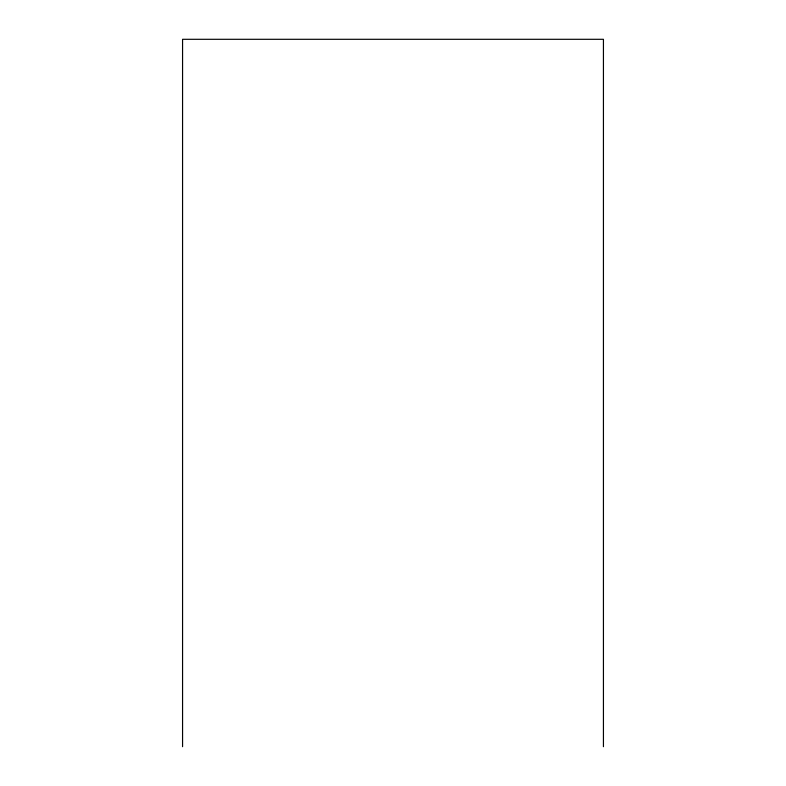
<?xml version="1.0" encoding="UTF-8"?>
<svg xmlns="http://www.w3.org/2000/svg" width="786" height="786" viewBox="0 0 786 786"><rect width="100%" height="100%" fill="white"/><g stroke="black" fill="none" stroke-linecap="round" stroke-linejoin="round"><path stroke-width="1.18" d="M603.432 746.7L603.432 39.3L182.568 39.3L182.568 746.7"/></g></svg>
